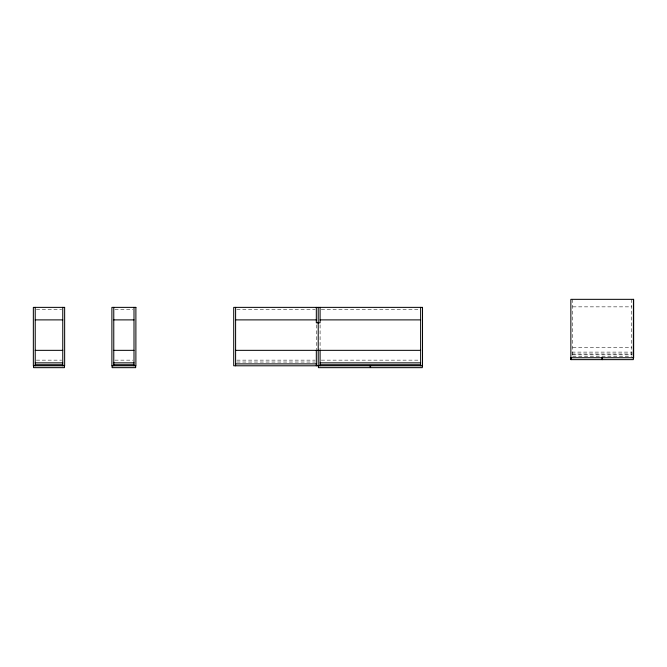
<?xml version="1.0" encoding="UTF-8"?>
<svg xmlns="http://www.w3.org/2000/svg" width="667" height="667" viewBox="0 0 667 667"><rect width="100%" height="100%" fill="white"/><g stroke="black" fill="none" stroke-linecap="round" stroke-linejoin="round"><path stroke-width="0.5" stroke-dasharray="3.33 2.5" d="M572.736 306.853L631.566 306.853M36.377 309.246L61.614 309.246M114.891 309.246L132.883 309.246M236.81 309.246L315.116 309.246M321.302 309.246L419.41 309.246M572.736 347.324L631.566 347.324M571.886 352.118L632.416 352.118M571.886 354.002L633.442 354.002M572.736 354.836L631.566 354.836M572.736 356.712L631.566 356.712M36.377 360.147L61.614 360.147M114.891 360.147L132.883 360.147M236.81 360.147L315.116 360.147M321.302 360.147L419.41 360.147M236.81 362.023L315.116 362.023M631.566 299.341L631.566 357.754M572.736 299.341L572.736 357.754M320.085 324.829L320.085 349.758M316.325 324.829L316.325 349.758"/><path stroke-width="1" d="M35.226 319.885L62.765 319.885M113.765 319.885L134 319.885M235.593 319.885L316.325 319.885M320.085 319.885L420.635 319.885M35.226 350.342L62.765 350.342M113.765 350.342L134 350.342M235.593 350.342L420.635 350.342M570.86 357.754L633.65 357.754L633.65 299.341L570.86 299.341L570.86 359.63L633.333 359.63L633.442 299.341M35.226 362.856L62.765 362.856M113.765 362.856L134 362.856M320.085 362.856L420.635 362.856M235.593 363.899L316.325 363.899M35.226 364.732L62.765 364.732M113.765 364.732L134 364.732M320.085 364.732L420.635 364.732M602.251 357.754L602.251 359.63M602.151 357.754L602.151 359.63M571.069 357.754L571.069 359.63M422.303 365.783L422.303 367.659L370.569 367.659L370.569 365.783M420.635 307.37L420.635 365.783M370.152 365.783L370.152 367.659L318.417 367.659L318.417 365.783M320.085 307.37L320.085 322.803L316.325 322.803L316.325 307.37M320.085 350.342L320.085 365.783M318.209 307.37L318.209 365.783M316.325 350.342L316.325 365.783M235.593 307.37L235.593 365.783M135.676 365.783L135.676 367.659L112.098 367.659L112.098 365.783M134 307.37L134 365.783M113.765 307.37L113.765 365.783M64.432 365.783L64.432 367.659L33.558 367.659L33.558 365.783M62.765 307.37L62.765 365.783M35.226 307.37L35.226 365.783M64.641 307.37L33.35 307.37L33.35 365.783L64.641 365.783L64.641 307.37M135.885 307.37L111.889 307.37L111.889 365.783L135.885 365.783L135.885 307.37M422.511 307.37L233.717 307.37L233.717 365.783L422.511 365.783L422.511 307.37"/></g></svg>
